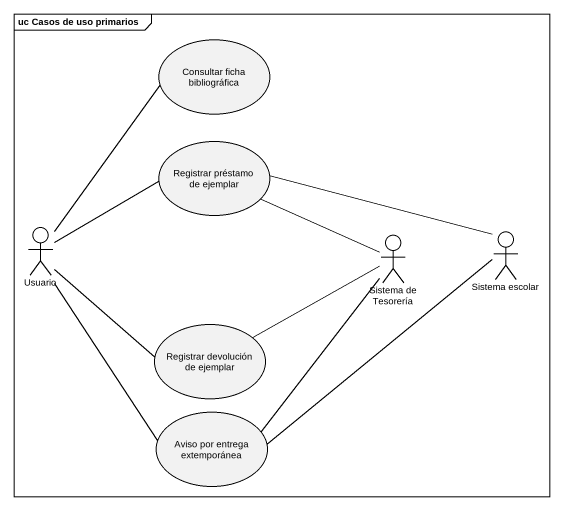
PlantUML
@startuml
mainframe uc Casos de uso primarios
usecase "Consultar ficha bibliográfica" as Consultar_ficha
usecase "Registrar préstamo de ejemplar" as Registrar_préstamo_de
actor Usuario
actor "Sistema escolar" as Sistema_escolar
actor "Sistema de Tesorería" as Sistema_de_Tesorería
usecase "Registrar devolución de ejemplar" as Registrar_devolución_de
usecase "Aviso por entrega extemporánea" as Aviso_por_entrega
Usuario -up- Consultar_ficha
Usuario -right- Registrar_préstamo_de
Usuario -right- Registrar_devolución_de
Usuario -- Aviso_por_entrega
Sistema_escolar -left- Registrar_préstamo_de
Sistema_escolar -left- Aviso_por_entrega
Sistema_de_Tesorería -up- Registrar_préstamo_de
Sistema_de_Tesorería -left- Registrar_devolución_de
Sistema_de_Tesorería -- Aviso_por_entrega
@enduml
